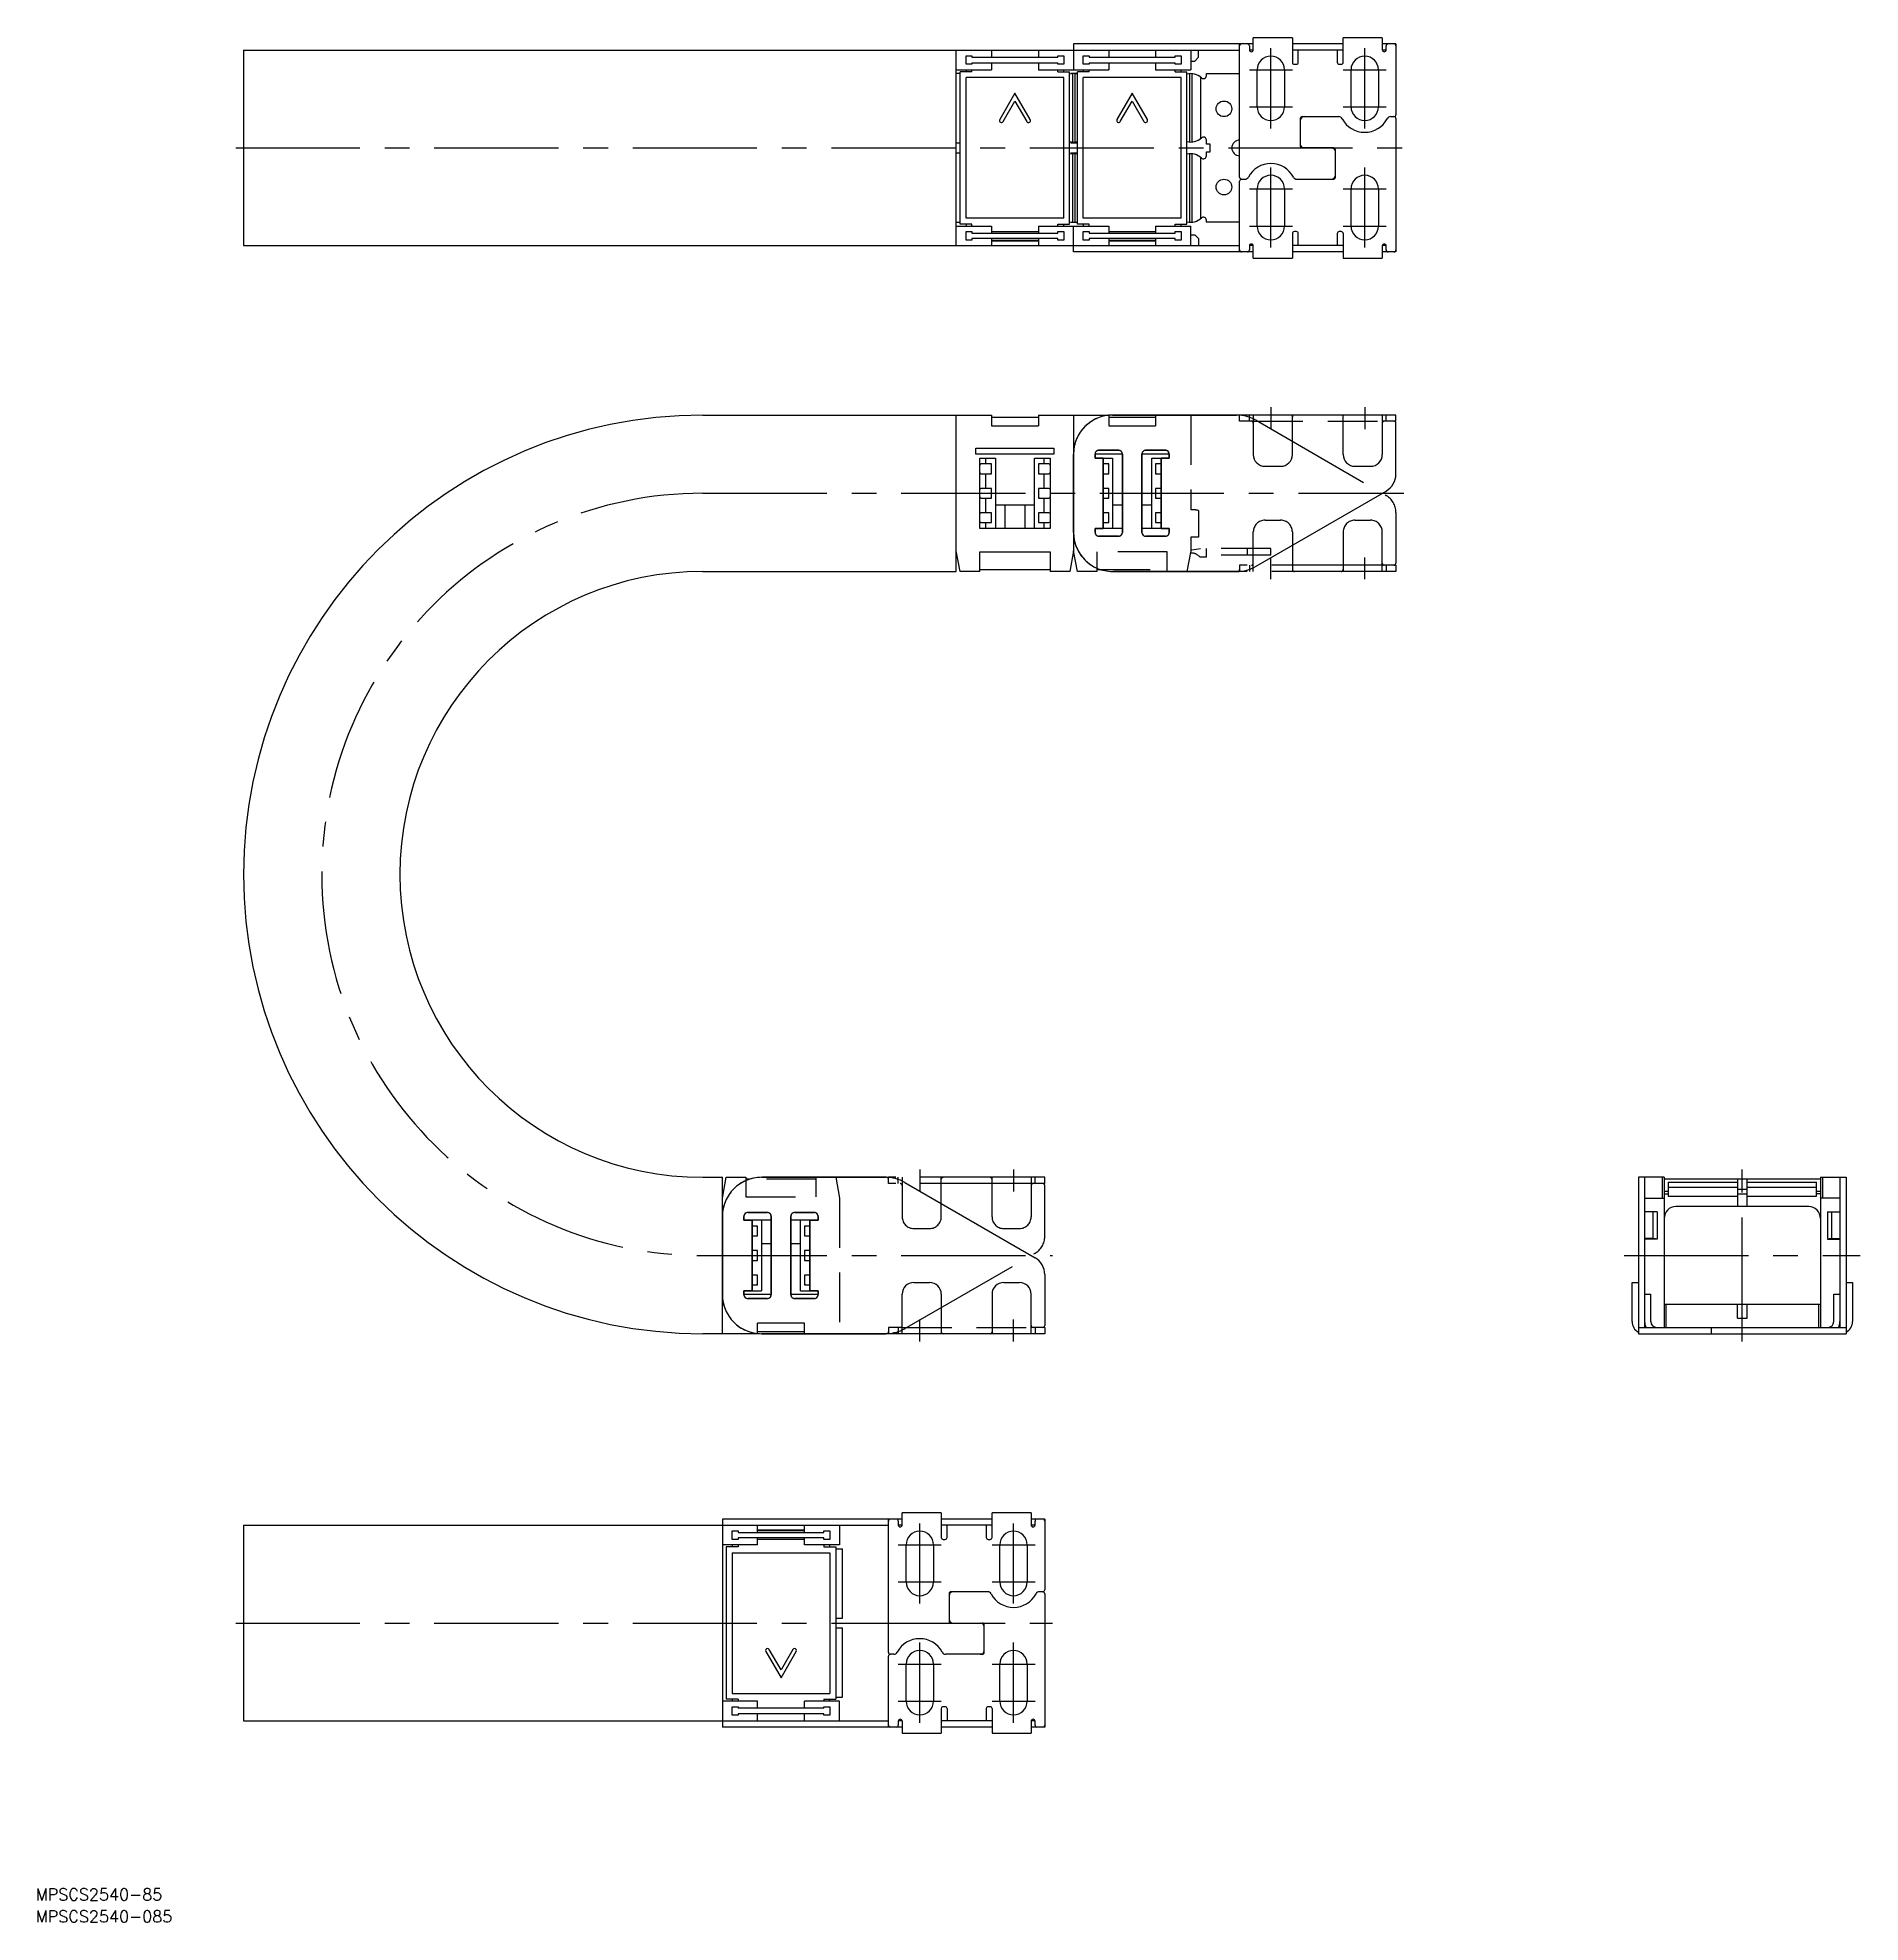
# Model space of a CAD drawing. Extents: x -53 to 414, y -52 to 431.
import ezdxf

# ---------------------------------------------------------------- set-up
doc = ezdxf.new("R2010")
doc.units = 0
for name, pattern in [('CENTER', [50.8, 31.75, -6.35, 6.35, -6.35]), ('DASHED', [19.05, 12.7, -6.35]), ('PHANTOM', [63.5, 31.75, -6.35, 6.35, -6.35, 6.35, -6.35])]:
    doc.linetypes.add(name, pattern=pattern)
doc.layers.get('0').update_dxf_attribs({"linetype": 'CONTINUOUS'})
doc.layers.add('CENTER', color=1, linetype='CENTER')
doc.styles.get("Standard").update_dxf_attribs({"font": 'txt.shx', "height": 3, "bigfont": 'bigfont.shx'})

msp = doc.modelspace()

# ---------------------------------------------------------------- linework, layer by layer
at = {"color": 7, "linetype": 'CONTINUOUS'}
for p, q in [((268.363064, 430.5661), (258.363064, 430.5661)), ((258.363064, 427.4661), (258.363064, 430.5661)), ((268.363064, 430.5661), (268.363064, 424.2661)), ((281.363064, 424.2661), (281.363064, 430.5661)), ((291.363064, 430.5661), (281.363064, 430.5661)), ((291.363064, 430.5661), (291.363064, 427.4661)), ((0, 427.3661), (0, 377.3661)), ((0, 427.3661), (254.863064, 427.3661)), ((182.363064, 377.3661), (182.363064, 427.3661)), ((184.863064, 425.9661), (186.363064, 425.9661)), ((184.863064, 423.7661), (184.863064, 425.9661)), ((186.363064, 425.9661), (186.363064, 425.5661)), ((186.363064, 425.5661), (208.363064, 425.5661)), ((191.363064, 427.3661), (191.363064, 425.5661)), ((203.363064, 427.3661), (203.363064, 425.5661)), ((208.363064, 425.9661), (209.863064, 425.9661)), ((208.363064, 425.5661), (208.363064, 425.9661)), ((209.863064, 425.9661), (209.863064, 423.7661)), ((258.363064, 428.9661), (212.363064, 428.9661)), ((212.363064, 428.9661), (212.363064, 422.3661)), ((214.863064, 423.7661), (214.863064, 425.9661)), ((214.863064, 425.9661), (216.363064, 425.9661)), ((216.363064, 425.9661), (216.363064, 425.5661)), ((216.363064, 425.5661), (238.363064, 425.5661)), ((221.363064, 427.3661), (221.363064, 425.5661)), ((233.363064, 427.3661), (233.363064, 425.5661)), ((238.363064, 425.9661), (239.863064, 425.9661)), ((238.363064, 425.5661), (238.363064, 425.9661)), ((239.863064, 425.9661), (239.863064, 423.7661)), ((242.363064, 427.3661), (242.363064, 422.3661)), ((242.363064, 424.5661), (243.363064, 424.5661)), ((243.363064, 424.5661), (244.363064, 425.5661)), ((244.363064, 425.5661), (244.363064, 427.3661)), ((254.863064, 394.8661), (254.863064, 428.9661)), ((257.363064, 428.4661), (257.363064, 427.4661)), ((258.352962, 427.3661), (257.373166, 427.3661)), ((281.363064, 428.9661), (268.363064, 428.9661)), ((281.363064, 427.3661), (268.363064, 427.3661)), ((269.863064, 424.2661), (269.863064, 427.3661)), ((279.863064, 427.3661), (279.863064, 424.2661)), ((294.863064, 428.9661), (291.363064, 428.9661)), ((292.352962, 427.3661), (291.373166, 427.3661)), ((292.363064, 427.4661), (292.363064, 428.4661)), ((294.863064, 428.9661), (294.863064, 410.8661)), ((182.363064, 422.3661), (191.363064, 422.3661)), ((183.363064, 421.3661), (182.363064, 421.3661)), ((183.363064, 382.8661), (183.363064, 421.8661)), ((186.363064, 421.8661), (183.363064, 421.8661)), ((186.363064, 423.7661), (184.863064, 423.7661)), ((184.863064, 422.3661), (184.863064, 421.8661)), ((209.863064, 420.3661), (184.863064, 420.3661)), ((184.863064, 384.3661), (184.863064, 420.3661)), ((186.363064, 424.1661), (186.363064, 423.7661)), ((186.363064, 424.1661), (208.363064, 424.1661)), ((186.363064, 421.8661), (186.363064, 422.3661)), ((191.363064, 424.1661), (191.363064, 422.3661)), ((203.363064, 424.1661), (203.363064, 422.3661)), ((203.363064, 422.3661), (221.363064, 422.3661)), ((208.363064, 423.7661), (208.363064, 424.1661)), ((209.863064, 423.7661), (208.363064, 423.7661)), ((208.363064, 421.8661), (208.363064, 422.3661)), ((208.363064, 421.8661), (211.363064, 421.8661)), ((209.863064, 421.8661), (209.863064, 422.3661)), ((209.863064, 384.3661), (209.863064, 420.3661)), ((211.363064, 382.8661), (211.363064, 421.8661)), ((211.663064, 421.3661), (211.663064, 421.304374)), ((213.363064, 421.3661), (211.663064, 421.3661)), ((212.063064, 421.354834), (212.063064, 403.877366)), ((212.663064, 421.354834), (212.663064, 403.877366)), ((213.363064, 382.8661), (213.363064, 421.8661)), ((216.363064, 421.8661), (213.363064, 421.8661)), ((216.363064, 423.7661), (214.863064, 423.7661)), ((214.863064, 422.3661), (214.863064, 421.8661)), ((239.863064, 420.3661), (214.863064, 420.3661)), ((214.863064, 384.3661), (214.863064, 420.3661)), ((216.363064, 424.1661), (216.363064, 423.7661)), ((216.363064, 424.1661), (238.363064, 424.1661)), ((216.363064, 421.8661), (216.363064, 422.3661)), ((221.363064, 424.1661), (221.363064, 422.3661)), ((233.363064, 424.1661), (233.363064, 422.3661)), ((233.363064, 422.3661), (242.363064, 422.3661)), ((238.363064, 423.7661), (238.363064, 424.1661)), ((239.863064, 423.7661), (238.363064, 423.7661)), ((238.363064, 421.8661), (238.363064, 422.3661)), ((238.363064, 421.8661), (241.363064, 421.8661)), ((239.863064, 421.8661), (239.863064, 422.3661)), ((239.863064, 384.3661), (239.863064, 420.3661)), ((241.363064, 382.8661), (241.363064, 421.8661)), ((242.063064, 421.354834), (242.063064, 403.877366)), ((242.663064, 421.354834), (242.663064, 403.877366)), ((244.863064, 420.488599), (244.863064, 404.743601)), ((246.363064, 421.3661), (254.863064, 421.3661)), ((246.363064, 420.830202), (246.363064, 421.3661)), ((259.363064, 412.8661), (259.363064, 422.3661)), ((266.363064, 422.3661), (266.363064, 412.8661)), ((268.863064, 423.7661), (269.363064, 423.7661)), ((280.363064, 423.7661), (280.863064, 423.7661)), ((283.363064, 412.8661), (283.363064, 422.3661)), ((290.363064, 422.3661), (290.363064, 412.8661)), ((197.363064, 416.3661), (193.46595, 409.6161)), ((201.260178, 409.6161), (197.363064, 416.3661)), ((227.363064, 416.3661), (223.46595, 409.6161)), ((231.260178, 409.6161), (227.363064, 416.3661)), ((194.331975, 409.1161), (197.363064, 414.3661)), ((197.363064, 414.3661), (200.394153, 409.1161)), ((224.331975, 409.1161), (227.363064, 414.3661)), ((227.363064, 414.3661), (230.394153, 409.1161)), ((270.363064, 409.8661), (270.363064, 402.8661)), ((270.863064, 410.3661), (280.229814, 410.3661)), ((293.496314, 410.3661), (294.363064, 410.3661)), ((294.863064, 409.8661), (294.863064, 375.7661)), ((183.363064, 403.6161), (182.363064, 403.6161)), ((182.363064, 401.1161), (183.363064, 401.1161)), ((211.663064, 403.927826), (211.663064, 403.6161)), ((213.363064, 403.6161), (211.663064, 403.6161)), ((211.663064, 401.1161), (213.363064, 401.1161)), ((211.663064, 401.1161), (211.663064, 400.804374)), ((212.063064, 400.854834), (212.063064, 383.377366)), ((212.663064, 400.854834), (212.663064, 383.377366)), ((242.063064, 400.854834), (242.063064, 383.377366)), ((242.663064, 400.854834), (242.663064, 383.377366)), ((246.363064, 403.3661), (246.363064, 404.401998)), ((247.363064, 403.3661), (246.363064, 403.3661)), ((246.363064, 400.330202), (246.363064, 401.3661)), ((246.363064, 401.3661), (247.363064, 401.3661)), ((247.363064, 401.3661), (247.363064, 403.3661)), ((278.863064, 402.3661), (270.863064, 402.3661)), ((279.363064, 394.8661), (279.363064, 401.8661)), ((244.863064, 399.988599), (244.863064, 384.243601)), ((254.863064, 375.7661), (254.863064, 393.8661)), ((255.363064, 394.3661), (256.229814, 394.3661)), ((259.363064, 382.3661), (259.363064, 391.8661)), ((266.363064, 391.8661), (266.363064, 382.3661)), ((269.496314, 394.3661), (278.863064, 394.3661)), ((283.363064, 382.3661), (283.363064, 391.8661)), ((290.363064, 391.8661), (290.363064, 382.3661)), ((182.363064, 383.3661), (183.363064, 383.3661)), ((182.363064, 382.3661), (191.363064, 382.3661)), ((186.363064, 382.8661), (183.363064, 382.8661)), ((209.863064, 384.3661), (184.863064, 384.3661)), ((184.863064, 382.8661), (184.863064, 382.3661)), ((184.863064, 378.7661), (184.863064, 380.9661)), ((184.863064, 380.9661), (186.363064, 380.9661)), ((186.363064, 382.3661), (186.363064, 382.8661)), ((186.363064, 380.9661), (186.363064, 380.5661)), ((191.363064, 382.3661), (191.363064, 380.5661)), ((191.363064, 380.9661), (203.363064, 380.9661)), ((203.363064, 382.3661), (203.363064, 380.5661)), ((203.363064, 382.3661), (221.363064, 382.3661)), ((208.363064, 382.8661), (211.363064, 382.8661)), ((208.363064, 382.3661), (208.363064, 382.8661)), ((208.363064, 380.5661), (208.363064, 380.9661)), ((208.363064, 380.9661), (209.863064, 380.9661)), ((209.863064, 382.3661), (209.863064, 382.8661)), ((209.863064, 380.9661), (209.863064, 378.7661)), ((211.663064, 383.427826), (211.663064, 383.3661)), ((211.663064, 383.3661), (213.363064, 383.3661)), ((212.363064, 375.7661), (212.363064, 382.3661)), ((216.363064, 382.8661), (213.363064, 382.8661)), ((239.863064, 384.3661), (214.863064, 384.3661)), ((214.863064, 382.8661), (214.863064, 382.3661)), ((214.863064, 378.7661), (214.863064, 380.9661)), ((214.863064, 380.9661), (216.363064, 380.9661)), ((216.363064, 382.3661), (216.363064, 382.8661)), ((216.363064, 380.9661), (216.363064, 380.5661)), ((221.363064, 382.3661), (221.363064, 380.5661)), ((221.363064, 380.9661), (233.363064, 380.9661)), ((233.363064, 382.3661), (233.363064, 380.5661)), ((233.363064, 382.3661), (242.363064, 382.3661)), ((238.363064, 382.8661), (241.363064, 382.8661)), ((238.363064, 382.3661), (238.363064, 382.8661)), ((238.363064, 380.9661), (239.863064, 380.9661)), ((238.363064, 380.5661), (238.363064, 380.9661)), ((239.863064, 382.3661), (239.863064, 382.8661)), ((239.863064, 380.9661), (239.863064, 378.7661)), ((242.363064, 377.3661), (242.363064, 382.3661)), ((246.363064, 383.3661), (246.363064, 383.901998)), ((254.863064, 383.3661), (246.363064, 383.3661)), ((269.363064, 380.9661), (268.863064, 380.9661)), ((280.863064, 380.9661), (280.363064, 380.9661)), ((0, 377.3661), (254.863064, 377.3661)), ((186.363064, 378.7661), (184.863064, 378.7661)), ((186.363064, 380.5661), (208.363064, 380.5661)), ((208.363064, 379.1661), (186.363064, 379.1661)), ((186.363064, 379.1661), (186.363064, 378.7661)), ((191.363064, 379.1661), (191.363064, 377.3661)), ((191.363064, 378.778531), (203.363064, 378.778531)), ((191.363064, 378.59288), (203.363064, 378.59288)), ((203.363064, 379.1661), (203.363064, 377.3661)), ((208.363064, 378.7661), (208.363064, 379.1661)), ((209.863064, 378.7661), (208.363064, 378.7661)), ((216.363064, 378.7661), (214.863064, 378.7661)), ((216.363064, 380.5661), (238.363064, 380.5661)), ((238.363064, 379.1661), (216.363064, 379.1661)), ((216.363064, 379.1661), (216.363064, 378.7661)), ((221.363064, 379.1661), (221.363064, 377.3661)), ((221.363064, 378.778531), (233.363064, 378.778531)), ((221.363064, 378.59288), (233.363064, 378.59288)), ((233.363064, 379.1661), (233.363064, 377.3661)), ((238.363064, 378.7661), (238.363064, 379.1661)), ((239.863064, 378.7661), (238.363064, 378.7661)), ((242.363064, 380.1661), (243.363064, 380.1661)), ((244.363064, 379.1661), (243.363064, 380.1661)), ((244.363064, 379.1661), (244.363064, 377.3661)), ((257.363064, 377.2661), (257.363064, 376.2661)), ((258.352962, 377.3661), (257.373166, 377.3661)), ((258.363064, 374.1661), (258.363064, 377.2661)), ((268.363064, 380.4661), (268.363064, 374.1661)), ((281.363064, 377.3661), (268.363064, 377.3661)), ((269.863064, 377.3661), (269.863064, 380.4661)), ((279.863064, 380.4661), (279.863064, 377.3661)), ((281.363064, 380.4661), (281.363064, 374.1661)), ((291.363064, 377.2661), (291.363064, 374.1661)), ((292.352962, 377.3661), (291.373166, 377.3661)), ((292.363064, 376.2661), (292.363064, 377.2661)), ((258.363064, 375.7661), (212.363064, 375.7661)), ((258.363064, 374.1661), (268.363064, 374.1661)), ((281.363064, 375.7661), (268.363064, 375.7661)), ((281.363064, 374.1661), (291.363064, 374.1661)), ((294.863064, 375.7661), (291.363064, 375.7661)), ((117.5, 334.022267), (191.363064, 334.022267)), ((182.363064, 294.022267), (182.363064, 334.022267)), ((191.363064, 334.022267), (191.363064, 331.302463)), ((191.363064, 333.522267), (203.363064, 333.522267)), ((203.363064, 334.022267), (203.363064, 331.302463)), ((203.363064, 334.022267), (221.363064, 334.022267)), ((212.363064, 334.022267), (212.363064, 299.322267)), ((221.363064, 334.022267), (221.363064, 333.972141)), ((254.363064, 334.022267), (222.363064, 334.022267)), ((294.863064, 334.022267), (254.863064, 334.022267)), ((254.863064, 332.422267), (254.863064, 334.022267)), ((257.363064, 332.422267), (257.363064, 334.022267)), ((258.363064, 334.022267), (258.363064, 323.922267)), ((268.363064, 323.922267), (268.363064, 334.022267)), ((281.363064, 323.922267), (281.363064, 334.022267)), ((291.363064, 334.022267), (291.363064, 323.922267)), ((292.363064, 332.422267), (292.363064, 334.022267)), ((294.863064, 332.422267), (294.863064, 334.022267)), ((191.363064, 331.302463), (203.363064, 331.302463)), ((258.363064, 332.422267), (254.863064, 332.422267)), ((294.863064, 332.422267), (291.363064, 332.422267)), ((294.863064, 318.909018), (294.863064, 331.922267)), ((187.363064, 324.022267), (187.363064, 325.522267)), ((187.363064, 325.522267), (207.363064, 325.522267)), ((207.363064, 324.022267), (187.363064, 324.022267)), ((207.363064, 325.522267), (207.363064, 324.022267)), ((217.863064, 324.022267), (217.863064, 323.022267)), ((224.863064, 324.022267), (217.863064, 324.022267)), ((223.863064, 325.022267), (218.863064, 325.022267)), ((224.863064, 304.022267), (224.863064, 324.022267)), ((229.863064, 324.022267), (229.863064, 304.022267)), ((236.863064, 324.022267), (229.863064, 324.022267)), ((235.863064, 325.022267), (230.863064, 325.022267)), ((236.863064, 323.022267), (236.863064, 324.022267)), ((188.363064, 323.022267), (192.363064, 323.022267)), ((188.363064, 305.022267), (188.363064, 323.022267)), ((191.363064, 321.522267), (188.663064, 321.522267)), ((188.663064, 319.022267), (191.363064, 319.022267)), ((189.963064, 321.522267), (189.963064, 323.022267)), ((189.963064, 315.272267), (189.963064, 319.022267)), ((191.363064, 319.022267), (191.363064, 321.522267)), ((192.363064, 323.022267), (192.363064, 305.022267)), ((202.363064, 323.022267), (206.363064, 323.022267)), ((202.363064, 305.022267), (202.363064, 323.022267)), ((206.063064, 321.522267), (203.363064, 321.522267)), ((203.363064, 321.522267), (203.363064, 319.022267)), ((203.363064, 319.022267), (206.063064, 319.022267)), ((204.763064, 323.022267), (204.763064, 321.522267)), ((204.763064, 319.022267), (204.763064, 315.272267)), ((206.363064, 323.022267), (206.363064, 305.022267)), ((217.863064, 323.022267), (222.363064, 323.022267)), ((219.963064, 305.022267), (219.963064, 323.022267)), ((221.363064, 321.522267), (219.963064, 321.522267)), ((219.963064, 319.022267), (221.363064, 319.022267)), ((221.363064, 319.022267), (221.363064, 321.522267)), ((222.363064, 323.022267), (222.363064, 305.022267)), ((232.363064, 305.022267), (232.363064, 323.022267)), ((232.363064, 323.022267), (236.863064, 323.022267)), ((233.363064, 321.522267), (233.363064, 319.022267)), ((234.763064, 321.522267), (233.363064, 321.522267)), ((233.363064, 319.022267), (234.763064, 319.022267)), ((234.763064, 305.022267), (234.763064, 323.022267)), ((261.363064, 320.922267), (265.363064, 320.922267)), ((284.363064, 320.922267), (288.363064, 320.922267)), ((191.363064, 315.272267), (188.663064, 315.272267)), ((191.363064, 312.772267), (191.363064, 315.272267)), ((206.063064, 315.272267), (203.363064, 315.272267)), ((203.363064, 315.272267), (203.363064, 312.772267)), ((221.363064, 315.272267), (219.963064, 315.272267)), ((221.363064, 312.772267), (221.363064, 315.272267)), ((233.363064, 315.272267), (233.363064, 312.772267)), ((234.763064, 315.272267), (233.363064, 315.272267)), ((259.078454, 295.362013), (292.363064, 314.578891)), ((188.663064, 312.772267), (191.363064, 312.772267)), ((191.363064, 309.022267), (188.663064, 309.022267)), ((189.963064, 309.022267), (189.963064, 312.772267)), ((191.363064, 306.522267), (191.363064, 309.022267)), ((192.363064, 311.022267), (202.363064, 311.022267)), ((194.863064, 305.022267), (194.863064, 311.022267)), ((199.863064, 311.022267), (199.863064, 305.022267)), ((203.363064, 312.772267), (206.063064, 312.772267)), ((203.363064, 309.022267), (203.363064, 306.522267)), ((206.063064, 309.022267), (203.363064, 309.022267)), ((204.763064, 312.772267), (204.763064, 309.022267)), ((219.963064, 312.772267), (221.363064, 312.772267)), ((221.363064, 309.022267), (219.963064, 309.022267)), ((221.363064, 306.522267), (221.363064, 309.022267)), ((222.363064, 311.022267), (224.863064, 311.022267)), ((229.863064, 311.022267), (232.363064, 311.022267)), ((233.363064, 312.772267), (234.763064, 312.772267)), ((234.763064, 309.022267), (233.363064, 309.022267)), ((233.363064, 309.022267), (233.363064, 306.522267)), ((206.363064, 305.022267), (188.363064, 305.022267)), ((188.663064, 306.522267), (191.363064, 306.522267)), ((189.963064, 305.022267), (189.963064, 306.522267)), ((203.363064, 306.522267), (206.063064, 306.522267)), ((204.763064, 306.522267), (204.763064, 305.022267)), ((224.863064, 305.022267), (217.863064, 305.022267)), ((217.863064, 305.022267), (217.863064, 304.022267)), ((219.963064, 306.522267), (221.363064, 306.522267)), ((236.863064, 305.022267), (229.863064, 305.022267)), ((233.363064, 306.522267), (234.763064, 306.522267)), ((236.863064, 304.022267), (236.863064, 305.022267)), ((183.345361, 294.022267), (182.363064, 299.322267)), ((188.363064, 299.022267), (206.363064, 299.022267)), ((188.363064, 294.022267), (188.363064, 299.022267)), ((206.363064, 299.022267), (206.363064, 294.022267)), ((212.363064, 299.322267), (211.380767, 294.022267)), ((213.345361, 294.022267), (212.363064, 299.322267)), ((218.863064, 303.022267), (223.863064, 303.022267)), ((230.863064, 303.022267), (235.863064, 303.022267)), ((188.363064, 294.522267), (206.363064, 294.522267)), ((218.363064, 294.857116), (218.363064, 294.022267)), ((218.363064, 294.522267), (219.240565, 294.522267)), ((117.5, 294.022267), (182.363064, 294.022267)), ((188.363064, 294.022267), (183.345361, 294.022267)), ((211.380767, 294.022267), (206.363064, 294.022267)), ((218.363064, 294.022267), (213.345361, 294.022267)), ((222.363064, 294.022267), (254.078454, 294.022267)), ((117.5, 139.022267), (122.513064, 139.022267)), ((122.513064, 99.022267), (122.513064, 139.022267)), ((122.513064, 133.722267), (123.495361, 139.022267)), ((123.495361, 139.022267), (128.513064, 139.022267)), ((128.513064, 139.022267), (128.513064, 138.187418)), ((129.390565, 138.522267), (128.513064, 138.522267)), ((132.513064, 139.022267), (164.228454, 139.022267)), ((169.228454, 137.682521), (202.513064, 118.465643)), ((363.487763, 139.022267), (356.887763, 139.022267)), ((356.887763, 139.022267), (356.887763, 99.022267)), ((358.487763, 139.022267), (358.487763, 100.622267)), ((362.987763, 139.022267), (362.987763, 133.722267)), ((363.487763, 139.022267), (363.487763, 100.622267)), ((403.487763, 138.522267), (363.487763, 138.522267)), ((364.487763, 135.422267), (363.487763, 135.422267)), ((364.487763, 137.822267), (382.237763, 137.822267)), ((364.487763, 137.822267), (364.487763, 134.222267)), ((364.487763, 136.513138), (382.237763, 136.513138)), ((382.237763, 138.522267), (382.237763, 131.522267)), ((382.237763, 136.022267), (384.737763, 136.022267)), ((384.737763, 131.522267), (384.737763, 138.522267)), ((384.737763, 137.822267), (402.487763, 137.822267)), ((384.737763, 136.513138), (402.487763, 136.513138)), ((402.487763, 134.222267), (402.487763, 137.822267)), ((403.487763, 135.422267), (402.487763, 135.422267)), ((403.487763, 139.022267), (403.487763, 100.622267)), ((403.487763, 139.022267), (410.087763, 139.022267)), ((403.987763, 139.022267), (403.987763, 133.722267)), ((408.487763, 139.022267), (408.487763, 100.622267)), ((410.087763, 139.022267), (410.087763, 99.022267)), ((358.487763, 133.722267), (363.487763, 133.722267)), ((361.687763, 130.222267), (358.487763, 130.222267)), ((360.687763, 123.414503), (360.687763, 130.222267)), ((361.687763, 130.222267), (361.687763, 123.222267)), ((363.487763, 134.822267), (364.487763, 134.822267)), ((364.487763, 134.222267), (382.237763, 134.222267)), ((400.487763, 131.522267), (366.487763, 131.522267)), ((382.237763, 134.822267), (384.737763, 134.822267)), ((384.737763, 134.222267), (402.487763, 134.222267)), ((403.487763, 134.822267), (402.487763, 134.822267)), ((408.487763, 133.722267), (403.487763, 133.722267)), ((405.287763, 130.222267), (408.487763, 130.222267)), ((405.287763, 130.222267), (405.287763, 123.222267)), ((406.287763, 130.222267), (406.287763, 123.414503)), ((128.013064, 128.022267), (128.013064, 129.022267)), ((135.013064, 128.022267), (128.013064, 128.022267)), ((129.013064, 130.022267), (134.013064, 130.022267)), ((130.113064, 128.022267), (130.113064, 110.022267)), ((131.513064, 126.522267), (130.113064, 126.522267)), ((131.513064, 124.022267), (131.513064, 126.522267)), ((132.513064, 128.022267), (132.513064, 110.022267)), ((135.013064, 129.022267), (135.013064, 109.022267)), ((140.013064, 109.022267), (140.013064, 129.022267)), ((147.013064, 128.022267), (140.013064, 128.022267)), ((141.013064, 130.022267), (146.013064, 130.022267)), ((142.513064, 110.022267), (142.513064, 128.022267)), ((144.913064, 126.522267), (143.513064, 126.522267)), ((143.513064, 126.522267), (143.513064, 124.022267)), ((144.913064, 128.022267), (144.913064, 110.022267)), ((147.013064, 129.022267), (147.013064, 128.022267)), ((130.113064, 124.022267), (131.513064, 124.022267)), ((135.013064, 122.022267), (132.513064, 122.022267)), ((142.513064, 122.022267), (140.013064, 122.022267)), ((143.513064, 124.022267), (144.913064, 124.022267)), ((360.687763, 123.414503), (358.487763, 123.414503)), ((361.687763, 123.222267), (358.487763, 123.222267)), ((405.287763, 123.222267), (408.487763, 123.222267)), ((406.287763, 123.414503), (408.487763, 123.414503)), ((131.513064, 120.272267), (130.113064, 120.272267)), ((130.113064, 117.772267), (131.513064, 117.772267)), ((131.513064, 117.772267), (131.513064, 120.272267)), ((144.913064, 120.272267), (143.513064, 120.272267)), ((143.513064, 120.272267), (143.513064, 117.772267)), ((143.513064, 117.772267), (144.913064, 117.772267)), ((131.513064, 114.022267), (130.113064, 114.022267)), ((130.113064, 111.522267), (131.513064, 111.522267)), ((131.513064, 111.522267), (131.513064, 114.022267)), ((144.913064, 114.022267), (143.513064, 114.022267)), ((143.513064, 114.022267), (143.513064, 111.522267)), ((143.513064, 111.522267), (144.913064, 111.522267)), ((171.513064, 112.122267), (175.513064, 112.122267)), ((194.513064, 112.122267), (198.513064, 112.122267)), ((205.013064, 114.135516), (205.013064, 101.122267)), ((355.287763, 112.122267), (356.887763, 112.122267)), ((355.287763, 102.122267), (355.287763, 112.122267)), ((410.087763, 112.122267), (411.687763, 112.122267)), ((411.687763, 112.122267), (411.687763, 102.122267)), ((128.013064, 109.022267), (128.013064, 110.022267)), ((128.013064, 110.022267), (132.513064, 110.022267)), ((135.013064, 109.022267), (128.013064, 109.022267)), ((134.013064, 108.022267), (129.013064, 108.022267)), ((147.013064, 109.022267), (140.013064, 109.022267)), ((146.013064, 108.022267), (141.013064, 108.022267)), ((142.513064, 110.022267), (147.013064, 110.022267)), ((147.013064, 110.022267), (147.013064, 109.022267)), ((168.513064, 99.022267), (168.513064, 109.122267)), ((178.513064, 109.122267), (178.513064, 99.022267)), ((191.513064, 109.122267), (191.513064, 99.022267)), ((201.513064, 99.022267), (201.513064, 109.122267)), ((358.487763, 109.122267), (360.087763, 109.122267)), ((360.087763, 102.122267), (360.087763, 109.122267)), ((403.487763, 106.522267), (363.487763, 106.522267)), ((363.987763, 100.622267), (363.987763, 106.522267)), ((382.237763, 103.022267), (382.237763, 106.522267)), ((384.737763, 103.022267), (384.737763, 106.522267)), ((402.987763, 106.522267), (402.987763, 100.622267)), ((406.887763, 109.122267), (408.487763, 109.122267)), ((406.887763, 102.122267), (406.887763, 109.122267)), ((382.237763, 103.022267), (384.737763, 103.022267)), ((131.513064, 99.022267), (117.5, 99.022267)), ((131.513064, 99.022267), (131.513064, 99.072393)), ((164.513064, 99.022267), (132.513064, 99.022267)), ((168.513064, 100.622267), (165.013064, 100.622267)), ((165.013064, 100.622267), (165.013064, 99.022267)), ((205.013064, 99.022267), (165.013064, 99.022267)), ((167.513064, 100.622267), (167.513064, 99.022267)), ((205.013064, 100.622267), (201.513064, 100.622267)), ((202.513064, 100.622267), (202.513064, 99.022267)), ((205.013064, 100.622267), (205.013064, 99.022267)), ((356.887763, 100.622267), (410.087763, 100.622267)), ((356.887763, 99.022267), (410.087763, 99.022267)), ((375.487763, 100.622267), (375.487763, 99.022267)), ((178.513064, 53.2), (168.513064, 53.2)), ((168.513064, 50.1), (168.513064, 53.2)), ((178.513064, 53.2), (178.513064, 46.9)), ((201.513064, 53.2), (191.513064, 53.2)), ((191.513064, 46.9), (191.513064, 53.2)), ((201.513064, 53.2), (201.513064, 50.1)), ((0, 50), (0, 0)), ((0, 50), (165.013064, 50)), ((122.513064, 51.6), (122.513064, -1.6)), ((168.513064, 51.6), (122.513064, 51.6)), ((125.013064, 46.4), (125.013064, 48.6)), ((125.013064, 48.6), (126.513064, 48.6)), ((126.513064, 48.6), (126.513064, 48.2)), ((131.513064, 48.2), (131.513064, 50)), ((143.513064, 48.77322), (131.513064, 48.77322)), ((143.513064, 48.587569), (131.513064, 48.587569)), ((143.513064, 48.2), (143.513064, 50)), ((148.513064, 48.6), (150.013064, 48.6)), ((148.513064, 48.2), (148.513064, 48.6)), ((150.013064, 48.6), (150.013064, 46.4)), ((152.513064, 50), (152.513064, 45)), ((165.013064, 17.5), (165.013064, 51.6)), ((167.513064, 51.1), (167.513064, 50.1)), ((168.502962, 50), (167.523166, 50)), ((191.513064, 51.6), (178.513064, 51.6)), ((191.513064, 50), (178.513064, 50)), ((180.013064, 46.9), (180.013064, 50)), ((190.013064, 50), (190.013064, 46.9)), ((205.013064, 51.6), (201.513064, 51.6)), ((202.502962, 50), (201.523166, 50)), ((202.513064, 50.1), (202.513064, 51.1)), ((205.013064, 51.6), (205.013064, 33.5)), ((131.513064, 45), (122.513064, 45)), ((123.513064, 44.5), (123.513064, 5.5)), ((126.513064, 44.5), (123.513064, 44.5)), ((126.513064, 46.4), (125.013064, 46.4)), ((125.013064, 45), (125.013064, 44.5)), ((126.513064, 48.2), (148.513064, 48.2)), ((126.513064, 46.8), (126.513064, 46.4)), ((148.513064, 46.8), (126.513064, 46.8)), ((126.513064, 45), (126.513064, 44.5)), ((131.513064, 45), (131.513064, 46.8)), ((143.513064, 46.4), (131.513064, 46.4)), ((143.513064, 45), (143.513064, 46.8)), ((152.513064, 45), (143.513064, 45)), ((148.513064, 46.4), (148.513064, 46.8)), ((150.013064, 46.4), (148.513064, 46.4)), ((148.513064, 45), (148.513064, 44.5)), ((148.513064, 44.5), (151.513064, 44.5)), ((150.013064, 44.5), (150.013064, 45)), ((151.513064, 44.5), (151.513064, 5.5)), ((151.513064, 44), (153.213064, 44)), ((153.213064, 26.25), (153.213064, 44)), ((169.513064, 35.5), (169.513064, 45)), ((176.513064, 45), (176.513064, 35.5)), ((179.013064, 46.4), (179.513064, 46.4)), ((190.513064, 46.4), (191.013064, 46.4)), ((193.513064, 35.5), (193.513064, 45)), ((200.513064, 45), (200.513064, 35.5)), ((125.013064, 43), (125.013064, 7)), ((125.013064, 43), (150.013064, 43)), ((150.013064, 43), (150.013064, 7)), ((180.513064, 32.5), (180.513064, 25.5)), ((190.379814, 33), (181.013064, 33)), ((204.513064, 33), (203.646314, 33)), ((205.013064, 32.5), (205.013064, -1.6)), ((151.513064, 26.25), (153.213064, 26.25)), ((181.013064, 25), (189.013064, 25)), ((189.513064, 17.5), (189.513064, 24.5)), ((151.513064, 23.75), (153.213064, 23.75)), ((153.213064, 6), (153.213064, 23.75)), ((133.61595, 17.75), (137.513064, 11)), ((137.513064, 13), (134.481975, 18.25)), ((140.544153, 18.25), (137.513064, 13)), ((137.513064, 11), (141.410178, 17.75)), ((165.013064, -1.6), (165.013064, 16.5)), ((166.379814, 17), (165.513064, 17)), ((169.513064, 5), (169.513064, 14.5)), ((176.513064, 14.5), (176.513064, 5)), ((189.013064, 17), (179.646314, 17)), ((193.513064, 5), (193.513064, 14.5)), ((200.513064, 14.5), (200.513064, 5)), ((131.513064, 5), (122.513064, 5)), ((126.513064, 5.5), (123.513064, 5.5)), ((125.013064, 7), (150.013064, 7)), ((125.013064, 5.5), (125.013064, 5)), ((126.513064, 5.5), (126.513064, 5)), ((131.513064, 3.2), (131.513064, 5)), ((143.513064, 3.2), (143.513064, 5)), ((152.513064, 5), (143.513064, 5)), ((148.513064, 5.5), (151.513064, 5.5)), ((148.513064, 5.5), (148.513064, 5)), ((150.013064, 5), (150.013064, 5.5)), ((151.513064, 6), (153.213064, 6)), ((152.513064, 0), (152.513064, 5)), ((0, 0), (165.013064, 0)), ((125.013064, 3.6), (126.513064, 3.6)), ((125.013064, 1.4), (125.013064, 3.6)), ((126.513064, 1.4), (125.013064, 1.4)), ((126.513064, 3.6), (126.513064, 3.2)), ((148.513064, 3.2), (126.513064, 3.2)), ((126.513064, 1.8), (126.513064, 1.4)), ((148.513064, 1.8), (126.513064, 1.8)), ((131.513064, 0), (131.513064, 1.8)), ((143.513064, 0), (143.513064, 1.8)), ((148.513064, 3.6), (150.013064, 3.6)), ((148.513064, 3.2), (148.513064, 3.6)), ((148.513064, 1.4), (148.513064, 1.8)), ((150.013064, 1.4), (148.513064, 1.4)), ((150.013064, 3.6), (150.013064, 1.4)), ((168.502962, 0), (167.523166, 0)), ((178.513064, 3.1), (178.513064, -3.2)), ((191.513064, 0), (178.513064, 0)), ((179.513064, 3.6), (179.013064, 3.6)), ((180.013064, 3.1), (180.013064, 0)), ((190.013064, 3.1), (190.013064, 0)), ((191.013064, 3.6), (190.513064, 3.6)), ((191.513064, 3.1), (191.513064, -3.2)), ((202.502962, 0), (201.523166, 0)), ((168.513064, -1.6), (122.513064, -1.6)), ((167.513064, -0.1), (167.513064, -1.1)), ((168.513064, -0.1), (168.513064, -3.2)), ((168.513064, -3.2), (178.513064, -3.2)), ((191.513064, -1.6), (178.513064, -1.6)), ((191.513064, -3.2), (201.513064, -3.2)), ((201.513064, -0.1), (201.513064, -3.2)), ((205.013064, -1.6), (201.513064, -1.6)), ((202.513064, -1.1), (202.513064, -0.1))]:
    msp.add_line(p, q, dxfattribs=at)
at = {"color": 3, "linetype": 'DASHED'}
for p, q in [((221.363064, 333.972141), (221.363064, 331.302463)), ((221.363064, 333.522267), (233.363064, 333.522267)), ((233.363064, 334.022267), (233.363064, 331.302463)), ((242.363064, 334.022267), (242.363064, 309.822267)), ((221.363064, 331.302463), (233.363064, 331.302463)), ((258.363064, 332.422267), (291.363064, 332.422267)), ((244.363064, 309.630031), (244.363064, 302.822267)), ((236.363064, 299.022267), (218.363064, 299.022267)), ((218.363064, 299.022267), (218.363064, 294.857116)), ((236.363064, 294.022267), (236.363064, 299.022267)), ((242.363064, 299.322267), (241.380767, 294.022267)), ((242.363064, 302.822267), (242.363064, 299.322267)), ((244.363064, 302.822267), (242.363064, 302.822267)), ((242.363064, 299.522267), (242.663064, 299.522267)), ((242.663064, 299.522267), (244.863064, 299.922267)), ((262.863064, 299.922267), (244.863064, 299.922267)), ((246.363064, 297.722267), (246.363064, 299.922267)), ((256.863064, 298.222267), (256.863064, 299.922267)), ((262.863064, 298.222267), (262.863064, 299.922267)), ((219.240565, 294.522267), (236.363064, 294.522267)), ((242.663064, 298.722267), (242.251861, 298.722267)), ((244.663064, 297.722267), (246.363064, 297.722267)), ((262.863064, 298.222267), (246.363064, 298.222267)), ((128.513064, 138.187418), (128.513064, 134.022267)), ((146.513064, 138.522267), (129.390565, 138.522267)), ((146.513064, 134.022267), (146.513064, 139.022267)), ((151.530767, 139.022267), (152.513064, 133.722267)), ((128.513064, 134.022267), (146.513064, 134.022267)), ((152.513064, 133.722267), (152.513064, 99.022267)), ((143.513064, 101.742071), (131.513064, 101.742071)), ((131.513064, 99.072393), (131.513064, 101.742071)), ((143.513064, 99.022267), (143.513064, 101.742071)), ((143.513064, 99.522267), (131.513064, 99.522267)), ((168.513064, 100.622267), (201.513064, 100.622267))]:
    msp.add_line(p, q, dxfattribs=at)
at = {"color": 3, "linetype": 'PHANTOM'}
for p, q in [((222.363064, 334.022267), (254.078454, 334.022267)), ((259.078454, 332.682521), (292.363064, 313.465643)), ((212.363064, 304.022267), (212.363064, 324.022267)), ((217.863064, 323.022267), (217.863064, 324.022267)), ((218.863064, 325.022267), (223.863064, 325.022267)), ((224.863064, 324.022267), (224.863064, 304.022267)), ((229.863064, 304.022267), (229.863064, 324.022267)), ((230.863064, 325.022267), (235.863064, 325.022267)), ((236.863064, 324.022267), (236.863064, 323.022267)), ((219.963064, 323.022267), (217.863064, 323.022267)), ((219.963064, 323.022267), (219.963064, 305.022267)), ((236.863064, 323.022267), (234.763064, 323.022267)), ((234.763064, 323.022267), (234.763064, 305.022267)), ((294.863064, 309.135516), (294.863064, 296.122267)), ((217.863064, 305.022267), (219.963064, 305.022267)), ((217.863064, 304.022267), (217.863064, 305.022267)), ((234.763064, 305.022267), (236.863064, 305.022267)), ((236.863064, 305.022267), (236.863064, 304.022267)), ((258.363064, 294.022267), (258.363064, 304.122267)), ((261.363064, 307.122267), (265.363064, 307.122267)), ((268.363064, 304.122267), (268.363064, 294.022267)), ((281.363064, 304.122267), (281.363064, 294.022267)), ((284.363064, 307.122267), (288.363064, 307.122267)), ((291.363064, 294.022267), (291.363064, 304.122267)), ((223.863064, 303.022267), (218.863064, 303.022267)), ((235.863064, 303.022267), (230.863064, 303.022267)), ((294.863064, 295.622267), (254.863064, 295.622267)), ((254.863064, 295.622267), (254.863064, 294.022267)), ((257.363064, 295.622267), (257.363064, 294.022267)), ((262.863064, 292.022267), (262.863064, 297.622267)), ((286.863064, 292.022267), (286.863064, 297.622267)), ((292.363064, 295.622267), (292.363064, 294.022267)), ((294.863064, 295.622267), (294.863064, 294.022267)), ((254.363064, 294.022267), (222.363064, 294.022267)), ((294.863064, 294.022267), (254.863064, 294.022267)), ((173.013064, 141.022267), (173.013064, 135.422267)), ((197.013064, 141.022267), (197.013064, 135.422267)), ((164.513064, 139.022267), (132.513064, 139.022267)), ((205.013064, 139.022267), (165.013064, 139.022267)), ((165.013064, 137.422267), (165.013064, 139.022267)), ((205.013064, 137.422267), (165.013064, 137.422267)), ((167.513064, 137.422267), (167.513064, 139.022267)), ((168.513064, 139.022267), (168.513064, 128.922267)), ((178.513064, 128.922267), (178.513064, 139.022267)), ((191.513064, 128.922267), (191.513064, 139.022267)), ((201.513064, 139.022267), (201.513064, 128.922267)), ((202.513064, 137.422267), (202.513064, 139.022267)), ((205.013064, 137.422267), (205.013064, 139.022267)), ((205.013064, 123.909018), (205.013064, 136.922267)), ((122.513064, 129.022267), (122.513064, 109.022267)), ((128.013064, 129.022267), (128.013064, 128.022267)), ((128.013064, 128.022267), (130.113064, 128.022267)), ((134.013064, 130.022267), (129.013064, 130.022267)), ((130.113064, 110.022267), (130.113064, 128.022267)), ((135.013064, 109.022267), (135.013064, 129.022267)), ((140.013064, 129.022267), (140.013064, 109.022267)), ((146.013064, 130.022267), (141.013064, 130.022267)), ((144.913064, 110.022267), (144.913064, 128.022267)), ((144.913064, 128.022267), (147.013064, 128.022267)), ((147.013064, 128.022267), (147.013064, 129.022267)), ((171.513064, 125.922267), (175.513064, 125.922267)), ((194.513064, 125.922267), (198.513064, 125.922267)), ((169.228454, 100.362013), (202.513064, 119.578891)), ((130.113064, 110.022267), (128.013064, 110.022267)), ((128.013064, 110.022267), (128.013064, 109.022267)), ((129.013064, 108.022267), (134.013064, 108.022267)), ((141.013064, 108.022267), (146.013064, 108.022267)), ((147.013064, 110.022267), (144.913064, 110.022267)), ((147.013064, 109.022267), (147.013064, 110.022267)), ((132.513064, 99.022267), (164.228454, 99.022267))]:
    msp.add_line(p, q, dxfattribs=at)
at = {"color": 7, "linetype": 'CONTINUOUS'}
for centre in [(250.863064, 412.3661), (250.863064, 392.3661)]:
    msp.add_circle(centre, 2, dxfattribs=at)
for centre, radius, start, end in [((255.363064, 428.4661), 0.5, 90, 180), ((256.863064, 428.4661), 0.5, 0, 90), ((257.863064, 427.4661), 0.5, 180, 0), ((262.863064, 422.3661), 3.5, 0, 180), ((286.863064, 422.3661), 3.5, 0, 180), ((291.863064, 427.4661), 0.5, 180, 0), ((292.863064, 428.4661), 0.5, 90, 180), ((294.363064, 428.4661), 0.5, 0, 90), ((212.363064, 417.3661), 4, 75.522488, 104.477512), ((242.363064, 417.3661), 4, 46.826449, 104.477512), ((245.613064, 420.830202), 0.75, 226.826449, 0), ((268.863064, 424.2661), 0.5, 180, 270), ((269.363064, 424.2661), 0.5, 270, 0), ((280.363064, 424.2661), 0.5, 180, 270), ((280.863064, 424.2661), 0.5, 270, 0), ((262.863064, 412.8661), 3.5, 180, 0), ((271.363064, 409.3661), 1, 90, 180), ((270.863064, 409.8661), 0.5, 90, 180), ((280.229814, 409.3661), 1, 27.818139, 90), ((286.863064, 412.8661), 6.5, 207.818139, 332.181861), ((286.863064, 412.8661), 3.5, 180, 0), ((293.496314, 409.3661), 1, 90, 152.181861), ((294.363064, 410.8661), 0.5, 270, 0), ((294.363064, 409.8661), 0.5, 0, 90), ((193.898962, 409.3661), 0.5, 150, 330), ((200.827166, 409.3661), 0.5, 210, 30), ((223.898962, 409.3661), 0.5, 150, 330), ((230.827166, 409.3661), 0.5, 210, 30), ((245.613064, 404.401998), 0.75, 0, 133.173551), ((212.363064, 407.8661), 4, 255.522488, 284.477512), ((212.363064, 396.8661), 4, 75.522488, 104.477512), ((242.363064, 407.8661), 4, 255.522488, 313.173551), ((242.363064, 396.8661), 4, 46.826449, 104.477512), ((245.613064, 400.330202), 0.75, 226.826449, 0), ((254.863064, 402.3661), 2, 90, 270), ((271.363064, 403.3661), 1, 180, 270), ((270.863064, 402.8661), 0.5, 180, 270), ((278.363064, 401.3661), 1, 0, 90), ((278.863064, 401.8661), 0.5, 0, 90), ((262.863064, 391.8661), 6.5, 27.818139, 152.181861), ((262.863064, 391.8661), 3.5, 0, 180), ((278.363064, 395.3661), 1, 270, 0), ((286.863064, 391.8661), 3.5, 0, 180), ((255.363064, 394.8661), 0.5, 180, 270), ((255.363064, 393.8661), 0.5, 90, 180), ((256.229814, 395.3661), 1, 270, 332.181861), ((269.496314, 395.3661), 1, 207.818139, 270), ((278.863064, 394.8661), 0.5, 270, 0), ((212.363064, 387.3661), 4, 255.522488, 284.477512), ((242.363064, 387.3661), 4, 255.522488, 313.173551), ((245.613064, 383.901998), 0.75, 0, 133.173551), ((262.863064, 382.3661), 3.5, 180, 0), ((268.863064, 380.4661), 0.5, 90, 180), ((269.363064, 380.4661), 0.5, 0, 90), ((280.363064, 380.4661), 0.5, 90, 180), ((280.863064, 380.4661), 0.5, 0, 90), ((286.863064, 382.3661), 3.5, 180, 0), ((255.363064, 376.2661), 0.5, 180, 270), ((256.863064, 376.2661), 0.5, 270, 0), ((257.863064, 377.2661), 0.5, 0, 180), ((291.863064, 377.2661), 0.5, 0, 180), ((292.863064, 376.2661), 0.5, 180, 270), ((294.363064, 376.2661), 0.5, 270, 0), ((117.5, 216.522267), 117.5, 90, 270), ((222.363064, 324.022267), 10, 90, 180), ((254.363064, 333.522267), 0.5, 0, 90), ((268.863064, 333.522267), 0.5, 90, 180), ((280.863064, 333.522267), 0.5, 0, 90), ((257.863064, 331.922267), 0.5, 0, 90), ((291.863064, 331.922267), 0.5, 90, 180), ((294.363064, 331.922267), 0.5, 0, 90), ((218.863064, 324.022267), 1, 90, 180), ((223.863064, 324.022267), 1, 0, 90), ((230.863064, 324.022267), 1, 90, 180), ((235.863064, 324.022267), 1, 0, 90), ((261.363064, 323.922267), 3, 180, 270), ((265.363064, 323.922267), 3, 270, 0), ((284.363064, 323.922267), 3, 180, 270), ((288.363064, 323.922267), 3, 270, 0), ((188.663064, 321.222267), 0.3, 90, 180), ((188.663064, 319.322267), 0.3, 180, 270), ((191.063064, 321.222267), 0.3, 0, 90), ((191.063064, 319.322267), 0.3, 270, 0), ((203.663064, 321.222267), 0.3, 90, 180), ((203.663064, 319.322267), 0.3, 180, 270), ((206.063064, 321.222267), 0.3, 0, 90), ((206.063064, 319.322267), 0.3, 270, 0), ((221.063064, 321.222267), 0.3, 0, 90), ((221.063064, 319.322267), 0.3, 270, 0), ((233.663064, 321.222267), 0.3, 90, 180), ((233.663064, 319.322267), 0.3, 180, 270), ((289.863064, 318.909018), 5, 300, 0), ((188.663064, 314.972267), 0.3, 90, 180), ((191.063064, 314.972267), 0.3, 0, 90), ((203.663064, 314.972267), 0.3, 90, 180), ((206.063064, 314.972267), 0.3, 0, 90), ((221.063064, 314.972267), 0.3, 0, 90), ((233.663064, 314.972267), 0.3, 90, 180), ((188.663064, 313.072267), 0.3, 180, 270), ((188.663064, 308.722267), 0.3, 90, 180), ((191.063064, 313.072267), 0.3, 270, 0), ((191.063064, 308.722267), 0.3, 0, 90), ((203.663064, 313.072267), 0.3, 180, 270), ((203.663064, 308.722267), 0.3, 90, 180), ((206.063064, 313.072267), 0.3, 270, 0), ((206.063064, 308.722267), 0.3, 0, 90), ((221.063064, 313.072267), 0.3, 270, 0), ((221.063064, 308.722267), 0.3, 0, 90), ((233.663064, 313.072267), 0.3, 180, 270), ((233.663064, 308.722267), 0.3, 90, 180), ((188.663064, 306.822267), 0.3, 180, 270), ((191.063064, 306.822267), 0.3, 270, 0), ((203.663064, 306.822267), 0.3, 180, 270), ((206.063064, 306.822267), 0.3, 270, 0), ((222.363064, 304.022267), 10, 180, 270), ((218.863064, 304.022267), 1, 180, 270), ((221.063064, 306.822267), 0.3, 270, 0), ((223.863064, 304.022267), 1, 270, 0), ((230.863064, 304.022267), 1, 180, 270), ((233.663064, 306.822267), 0.3, 180, 270), ((235.863064, 304.022267), 1, 270, 0), ((254.078454, 304.022267), 10, 270, 300), ((117.5, 216.522267), 77.5, 90, 270), ((132.513064, 129.022267), 10, 90, 180), ((164.228454, 129.022267), 10, 60, 90), ((366.487763, 128.522267), 3, 90, 180), ((400.487763, 128.522267), 3, 0, 90), ((129.013064, 129.022267), 1, 90, 180), ((131.213064, 126.222267), 0.3, 0, 90), ((134.013064, 129.022267), 1, 0, 90), ((141.013064, 129.022267), 1, 90, 180), ((143.813064, 126.222267), 0.3, 90, 180), ((146.013064, 129.022267), 1, 0, 90), ((131.213064, 124.322267), 0.3, 270, 0), ((143.813064, 124.322267), 0.3, 180, 270), ((362.687763, 133.722267), 10.5, 259.019425, 264.534976), ((404.287763, 133.722267), 10.5, 275.465024, 280.980575), ((131.213064, 119.972267), 0.3, 0, 90), ((131.213064, 118.072267), 0.3, 270, 0), ((143.813064, 119.972267), 0.3, 90, 180), ((143.813064, 118.072267), 0.3, 180, 270), ((200.013064, 114.135516), 5, 0, 60), ((131.213064, 113.722267), 0.3, 0, 90), ((131.213064, 111.822267), 0.3, 270, 0), ((143.813064, 113.722267), 0.3, 90, 180), ((143.813064, 111.822267), 0.3, 180, 270), ((171.513064, 109.122267), 3, 90, 180), ((175.513064, 109.122267), 3, 0, 90), ((194.513064, 109.122267), 3, 90, 180), ((198.513064, 109.122267), 3, 0, 90), ((132.513064, 109.022267), 10, 180, 270), ((129.013064, 109.022267), 1, 180, 270), ((134.013064, 109.022267), 1, 270, 0), ((141.013064, 109.022267), 1, 180, 270), ((146.013064, 109.022267), 1, 270, 0), ((358.387763, 102.122267), 3.1, 180, 241.061472), ((361.587763, 102.122267), 3.1, 180, 208.938528), ((361.587763, 102.122267), 1.5, 180, 270), ((405.387763, 102.122267), 1.5, 270, 0), ((405.387763, 102.122267), 3.1, 331.061472, 0), ((408.587763, 102.122267), 3.1, 298.938528, 0), ((164.513064, 99.522267), 0.5, 270, 0), ((168.013064, 101.122267), 0.5, 270, 0), ((179.013064, 99.522267), 0.5, 180, 270), ((191.013064, 99.522267), 0.5, 270, 0), ((202.013064, 101.122267), 0.5, 180, 270), ((204.513064, 101.122267), 0.5, 270, 0), ((165.513064, 51.1), 0.5, 90, 180), ((167.013064, 51.1), 0.5, 0, 90), ((168.013064, 50.1), 0.5, 180, 0), ((173.013064, 45), 3.5, 0, 180), ((197.013064, 45), 3.5, 0, 180), ((202.013064, 50.1), 0.5, 180, 0), ((203.013064, 51.1), 0.5, 90, 180), ((204.513064, 51.1), 0.5, 0, 90), ((179.013064, 46.9), 0.5, 180, 270), ((179.513064, 46.9), 0.5, 270, 0), ((190.513064, 46.9), 0.5, 180, 270), ((191.013064, 46.9), 0.5, 270, 0), ((173.013064, 35.5), 3.5, 180, 0), ((197.013064, 35.5), 3.5, 180, 0), ((181.013064, 32.5), 0.5, 90, 180), ((181.513064, 32), 1, 90, 180), ((190.379814, 32), 1, 27.818139, 90), ((197.013064, 35.5), 6.5, 207.818139, 332.181861), ((203.646314, 32), 1, 90, 152.181861), ((204.513064, 33.5), 0.5, 270, 0), ((204.513064, 32.5), 0.5, 0, 90), ((181.513064, 26), 1, 180, 270), ((181.013064, 25.5), 0.5, 180, 270), ((188.513064, 24), 1, 0, 90), ((189.013064, 24.5), 0.5, 0, 90), ((173.013064, 14.5), 6.5, 27.818139, 152.181861), ((134.048962, 18), 0.5, 30, 210), ((140.977166, 18), 0.5, 330, 150), ((165.513064, 17.5), 0.5, 180, 270), ((165.513064, 16.5), 0.5, 90, 180), ((166.379814, 18), 1, 270, 332.181861), ((173.013064, 14.5), 3.5, 0, 180), ((179.646314, 18), 1, 207.818139, 270), ((188.513064, 18), 1, 270, 0), ((189.013064, 17.5), 0.5, 270, 0), ((197.013064, 14.5), 3.5, 0, 180), ((173.013064, 5), 3.5, 180, 0), ((197.013064, 5), 3.5, 180, 0), ((168.013064, -0.1), 0.5, 0, 180), ((179.013064, 3.1), 0.5, 90, 180), ((179.513064, 3.1), 0.5, 0, 90), ((190.513064, 3.1), 0.5, 90, 180), ((191.013064, 3.1), 0.5, 0, 90), ((202.013064, -0.1), 0.5, 0, 180), ((165.513064, -1.1), 0.5, 180, 270), ((167.013064, -1.1), 0.5, 270, 0), ((203.013064, -1.1), 0.5, 180, 270), ((204.513064, -1.1), 0.5, 270, 0)]:
    msp.add_arc(centre, radius, start, end, dxfattribs=at)
at = {"color": 3, "linetype": 'PHANTOM'}
for centre, radius, start, end in [((222.363064, 324.022267), 10, 90, 180), ((254.078454, 324.022267), 10, 60, 90), ((218.863064, 324.022267), 1, 90, 180), ((223.863064, 324.022267), 1, 0, 90), ((230.863064, 324.022267), 1, 90, 180), ((235.863064, 324.022267), 1, 0, 90), ((289.863064, 309.135516), 5, 0, 60), ((222.363064, 304.022267), 10, 180, 270), ((218.863064, 304.022267), 1, 180, 270), ((223.863064, 304.022267), 1, 270, 0), ((230.863064, 304.022267), 1, 180, 270), ((235.863064, 304.022267), 1, 270, 0), ((261.363064, 304.122267), 3, 90, 180), ((265.363064, 304.122267), 3, 0, 90), ((284.363064, 304.122267), 3, 90, 180), ((288.363064, 304.122267), 3, 0, 90), ((254.363064, 294.522267), 0.5, 270, 0), ((257.863064, 296.122267), 0.5, 270, 0), ((268.863064, 294.522267), 0.5, 180, 270), ((280.863064, 294.522267), 0.5, 270, 0), ((291.863064, 296.122267), 0.5, 180, 270), ((294.363064, 296.122267), 0.5, 270, 0), ((132.513064, 129.022267), 10, 90, 180), ((164.513064, 138.522267), 0.5, 0, 90), ((168.013064, 136.922267), 0.5, 0, 90), ((179.013064, 138.522267), 0.5, 90, 180), ((191.013064, 138.522267), 0.5, 0, 90), ((202.013064, 136.922267), 0.5, 90, 180), ((204.513064, 136.922267), 0.5, 0, 90), ((129.013064, 129.022267), 1, 90, 180), ((134.013064, 129.022267), 1, 0, 90), ((141.013064, 129.022267), 1, 90, 180), ((146.013064, 129.022267), 1, 0, 90), ((171.513064, 128.922267), 3, 180, 270), ((175.513064, 128.922267), 3, 270, 0), ((194.513064, 128.922267), 3, 180, 270), ((198.513064, 128.922267), 3, 270, 0), ((200.013064, 123.909018), 5, 300, 0), ((132.513064, 109.022267), 10, 180, 270), ((129.013064, 109.022267), 1, 180, 270), ((134.013064, 109.022267), 1, 270, 0), ((141.013064, 109.022267), 1, 180, 270), ((146.013064, 109.022267), 1, 270, 0), ((164.228454, 109.022267), 10, 270, 300)]:
    msp.add_arc(centre, radius, start, end, dxfattribs=at)
at = {"color": 3, "linetype": 'DASHED'}
for centre, radius, start, end in [((242.363064, 299.322267), 10.5, 79.019425, 90), ((242.619897, 296.135933), 2.586694, 37.82609955, 89.04379809)]:
    msp.add_arc(centre, radius, start, end, dxfattribs=at)
at = {"layer": 'CENTER', "color": 1, "linetype": 'CENTER'}
for p, q in [((262.863064, 407.3661), (262.863064, 427.8661)), ((286.863064, 407.3661), (286.863064, 427.8661)), ((257.363064, 422.3661), (268.363064, 422.3661)), ((281.363064, 422.3661), (292.363064, 422.3661)), ((257.363064, 412.8661), (268.363064, 412.8661)), ((281.363064, 412.8661), (292.363064, 412.8661)), ((-2, 402.3661), (296.863064, 402.3661)), ((262.863064, 376.8661), (262.863064, 397.3661)), ((286.863064, 376.8661), (286.863064, 397.3661)), ((257.363064, 391.8661), (268.363064, 391.8661)), ((281.363064, 391.8661), (292.363064, 391.8661)), ((257.363064, 382.3661), (268.363064, 382.3661)), ((281.363064, 382.3661), (292.363064, 382.3661)), ((262.863064, 336.022267), (262.863064, 330.422267)), ((286.863064, 336.022267), (286.863064, 330.422267)), ((117.5, 314.022267), (296.863064, 314.022267)), ((383.487763, 97.022267), (383.487763, 141.022267)), ((117.5, 119.022267), (207.013064, 119.022267)), ((353.287763, 119.022267), (413.687763, 119.022267)), ((173.013064, 97.022267), (173.013064, 102.622267)), ((197.013064, 97.022267), (197.013064, 102.622267)), ((173.013064, 30), (173.013064, 50.5)), ((197.013064, 30), (197.013064, 50.5)), ((167.513064, 45), (178.513064, 45)), ((191.513064, 45), (202.513064, 45)), ((167.513064, 35.5), (178.513064, 35.5)), ((191.513064, 35.5), (202.513064, 35.5)), ((-2, 25), (207.013064, 25)), ((173.013064, -0.5), (173.013064, 20)), ((197.013064, -0.5), (197.013064, 20)), ((167.513064, 14.5), (178.513064, 14.5)), ((191.513064, 14.5), (202.513064, 14.5)), ((167.513064, 5), (178.513064, 5)), ((191.513064, 5), (202.513064, 5))]:
    msp.add_line(p, q, dxfattribs=at)
msp.add_arc((117.5, 216.522267), 97.5, 90, 270, dxfattribs=at)

# ---------------------------------------------------------------- texts
at = {"color": 7, "linetype": 'CONTINUOUS'}
for s, p in [('MPSCS2540-85', (-53.205339, -45.940123)), ('MPSCS2540-085', (-53.205339, -51.560498))]:
    msp.add_text(s, height=3, dxfattribs=at).set_placement(p)

doc.saveas('drawing.dxf')
